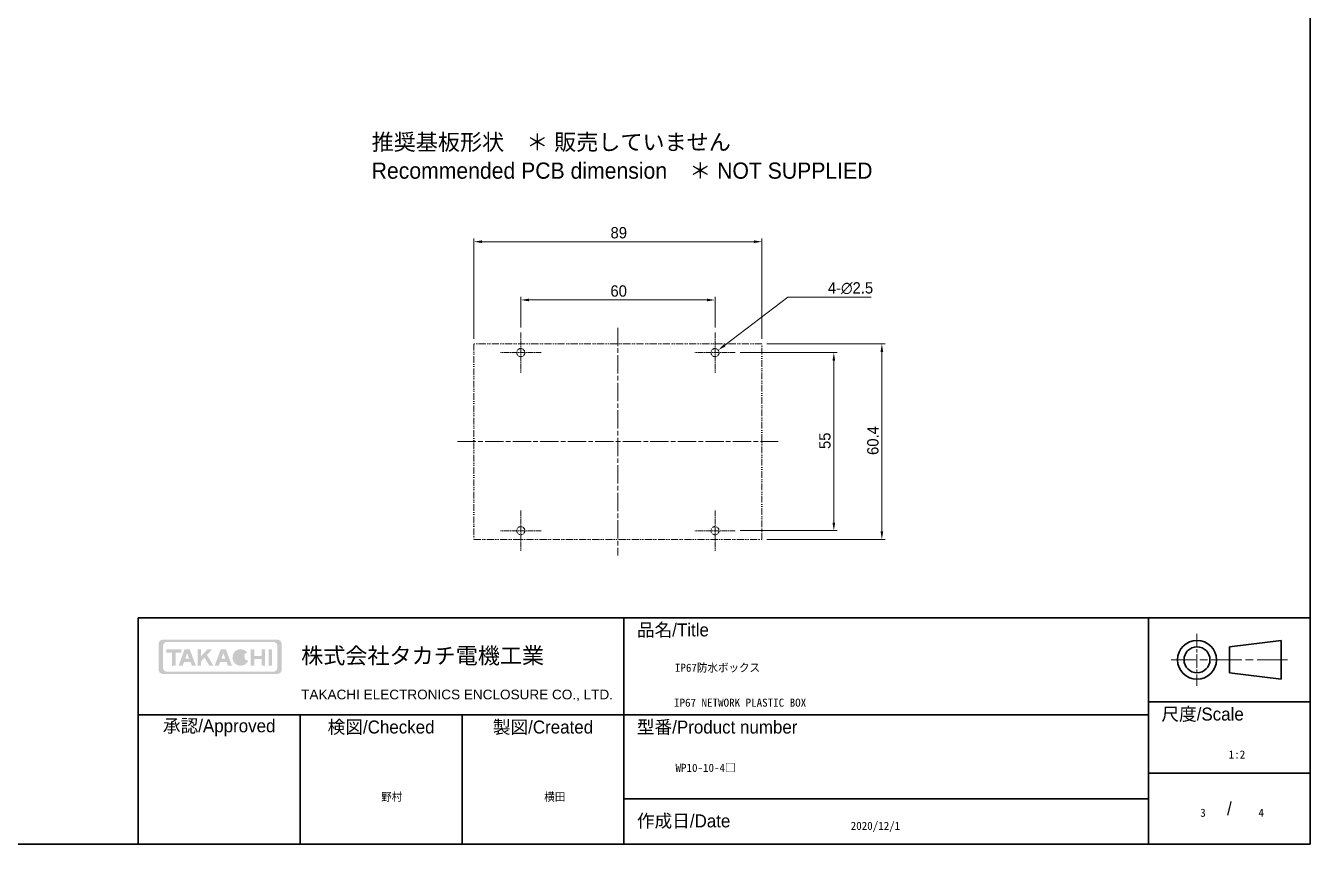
# Model space of a CAD drawing. Header units: millimetres. Extents: x -225 to 2542, y -269 to 293.
# Drawn here: x 1353.6 to 1750.4, y -269.3 to -16.5 of the extents above; entities that cross this region are included whole.
import ezdxf
from ezdxf.enums import TextEntityAlignment as Align

# ---------------------------------------------------------------- set-up
doc = ezdxf.new("R2018")
doc.units = ezdxf.units.MM
doc.linetypes.add('CHAIN', pattern=[0.3543, 0.2362, -0.0295, 0.0591, -0.0295])
doc.linetypes.add('DASH_DOUBLE_DOT', pattern=[0.4398, 0.24, -0.06, 0.0098, -0.06, 0.01, -0.06])
doc.layers.get('Defpoints').update_dxf_attribs({"lineweight": 25})
for name, color, linetype, lineweight in [('Border (ISO)', 7, 'Continuous', 35), ('Dimension (ISO)', 7, 'Continuous', 18), ('Symbol (ISO)', 7, 'Continuous', 18), ('Title (ISO)', 7, 'Continuous', 35), ('Visible (ISO)', 7, 'Continuous', 35)]:
    doc.layers.add(name, color=color, linetype=linetype, lineweight=lineweight)
for name, color, linetype, lineweight, true_color in [('Center Mark (ISO)', 7, 'Continuous', 18, 0x80ffff), ('Centerline (ISO)', 7, 'Continuous', 18, 0x80ffff), ('Hatch (ISO)', 1, 'Continuous', 18, 0xff0000)]:
    doc.layers.add(name, color=color, linetype=linetype, lineweight=lineweight, true_color=true_color)
doc.styles.add('Note Text (TK)', font='MS PGothic.ttf')
doc.dimstyles.new('Default - Method 1b (TK)', dxfattribs={"dimtxt": 2.5, "dimasz": 2.5, "dimexe": 1, "dimexo": 1.5, "dimgap": 1, "dimtad": 1, "dimtoh": 1, "dimrnd": 1e-08, "dimdsep": 46, "dimtxsty": 'Note Text (TK)', "dimcen": 0.09, "dimdle": 5, "dimclrd": 100, "dimclre": 100, "dimclrt": 7, "dimadec": 1, "dimazin": 1, "dimtfac": 1, "dimtmove": 0, "dimatfit": 3, "dimfxl": 1, "dimtolj": 1, "dimlwd": -1, "dimlwe": -1, "dimarcsym": 0})

# ---------------------------------------------------------------- blocks, each defined once
blk = doc.blocks.new('図面枠 tk図枠')
at = {"layer": 'Border (ISO)'}
for p in [(405.5, 289), (14.5, 8)]:
    blk.add_line(p, (405.5, 8), dxfattribs=at)
blk = doc.blocks.new('表題欄 tk表題欄')
at = {"layer": 'Hatch (ISO)'}
h = blk.add_hatch(color=256, dxfattribs=at)
edge = h.paths.add_edge_path(flags=0)
edge.add_arc((95.58, 236.3), 0.596, 270, 360)
edge.add_line((96.17, 236.3), (96.17, 239.71))
edge.add_arc((95.58, 239.71), 0.596, 0, 90)
edge.add_line((95.58, 240.31), (79.14, 240.31))
edge.add_arc((79.14, 239.71), 0.596, 90, 180)
edge.add_line((78.54, 239.71), (78.54, 236.3))
edge.add_arc((79.14, 236.3), 0.596, 180, 270)
edge.add_line((79.14, 235.7), (95.58, 235.7))
edge = h.paths.add_edge_path()
edge.add_line((77.84, 239.96), (77.84, 236.05))
edge.add_arc((78.54, 236.05), 0.702, 180, 270)
edge.add_line((78.54, 235.35), (96.17, 235.35))
edge.add_arc((96.17, 236.05), 0.702, 270, 360)
edge.add_line((96.87, 236.05), (96.87, 239.96))
edge.add_arc((96.17, 239.96), 0.702, 0, 90)
edge.add_line((96.17, 240.66), (78.54, 240.66))
edge.add_arc((78.54, 239.96), 0.702, 90, 180)
for points in [[(79.07, 239.15), (79.07, 238.66), (79.92, 238.66), (79.92, 236.66), (80.51, 236.66), (80.51, 238.66), (81.36, 238.66), (81.36, 239.15)], [(85.68, 236.66), (84.94, 237.89), (84.42, 237.32), (84.42, 236.66), (83.9, 236.66), (83.9, 239.15), (84.42, 239.15), (84.42, 238.1), (85.39, 239.15), (86.11, 239.15), (85.32, 238.3), (86.3, 236.66)], [(92.09, 239.15), (92.09, 236.66), (92.61, 236.66), (92.61, 237.66), (93.77, 237.66), (93.77, 236.66), (94.29, 236.66), (94.29, 239.15), (93.77, 239.15), (93.77, 238.15), (92.61, 238.15), (92.61, 239.15)], [(94.84, 239.15), (94.84, 236.66), (95.36, 236.66), (95.36, 239.15)]]:
    blk.add_hatch(color=256, dxfattribs=at).paths.add_polyline_path(points)
h = blk.add_hatch(color=256, dxfattribs=at)
h.paths.add_polyline_path([(82.59, 237.71), (81.95, 237.71), (82.27, 238.58)], flags=0)
h.paths.add_polyline_path([(82.78, 237.2), (81.76, 237.2), (81.57, 236.66), (80.95, 236.66), (81.86, 239.15), (82.68, 239.15), (83.59, 236.66), (82.98, 236.66)])
h = blk.add_hatch(color=256, dxfattribs=at)
h.paths.add_polyline_path([(87.53, 237.71), (88.16, 237.71), (87.85, 238.58)], flags=0)
h.paths.add_polyline_path([(87.14, 236.66), (87.34, 237.2), (88.35, 237.2), (88.55, 236.66), (89.17, 236.66), (88.25, 239.15), (87.44, 239.15), (86.52, 236.66)])
h = blk.add_hatch(color=256, dxfattribs=at)
edge = h.paths.add_edge_path()
edge.add_arc((90.52, 237.9), 1.27, 38.5505, 336.582)
edge.add_line((91.69, 237.4), (91.17, 237.62))
edge.add_ellipse((90.52, 237.9), major_axis=(0, -0.8), ratio=0.867347, start_angle=124.651, end_angle=429.4109, ccw=False)
edge.add_line((91.09, 238.36), (91.52, 238.7))
at = {"layer": 'Title (ISO)'}
for p, q in [((74.71, 244.05), (255.71, 244.05)), ((74.71, 209.05), (74.71, 244.05)), ((149.71, 244.05), (149.71, 209.05)), ((230.71, 244.05), (230.71, 209.05)), ((255.71, 244.05), (255.71, 209.05)), ((243.21, 239.55), (251.21, 240.55)), ((251.21, 234.55), (251.21, 240.55)), ((243.21, 239.55), (243.21, 235.55)), ((243.21, 235.55), (251.21, 234.55)), ((230.71, 231.05), (255.71, 231.05)), ((74.71, 229.05), (230.71, 229.05)), ((99.71, 229.05), (99.71, 209.05)), ((124.71, 229.05), (124.71, 209.05)), ((230.71, 220.05), (255.71, 220.05)), ((149.71, 216.05), (230.71, 216.05)), ((255.71, 209.05), (74.71, 209.05))]:
    blk.add_line(p, q, dxfattribs=at)
at = {"layer": 'Title (ISO)', "color": 4, "linetype": 'CHAIN', "lineweight": 18, "ltscale": 8.88956, "true_color": 0x00ffff}
blk.add_line((238.21, 241.55), (238.21, 233.55), dxfattribs=at)
at = {"layer": 'Title (ISO)', "color": 4, "linetype": 'CHAIN', "lineweight": 18, "ltscale": 20.001633, "true_color": 0x00ffff}
blk.add_line((252.21, 237.55), (234.21, 237.55), dxfattribs=at)
at = {"layer": 'Title (ISO)'}
for radius in [3, 2]:
    blk.add_circle((238.21, 237.55), radius, dxfattribs=at)
at = {"layer": 'Title (ISO)', "color": 1, "true_color": 0xff0000, "char_height": 2, "line_spacing_factor": 1.5, "style": 'Note Text (TK)'}
for s, insert, attachment_point in [('\\fＭＳ Ｐゴシック|b0|i0;\\H2.0000;品名/Title', (151.71, 242.05), 4), ('\\fＭＳ Ｐゴシック|b0|i0;\\H2.0000;尺度/Scale', (232.71, 229.05), 4), ('\\fＭＳ Ｐゴシック|b0|i0;\\H2.0000;承認/Approved', (87.21, 227.05), 5), ('\\fＭＳ Ｐゴシック|b0|i0;\\H2.0000;検図/Checked', (112.21, 227.05), 5), ('\\fＭＳ Ｐゴシック|b0|i0;\\H2.0000;製図/Created', (137.21, 227.05), 5), ('\\fＭＳ Ｐゴシック|b0|i0;\\H2.0000;型番/Product number', (151.71, 227.05), 4), ('\\fＭＳ Ｐゴシック|b0|i0;\\H2.0000;作成日/Date', (151.71, 212.55), 4)]:
    blk.add_mtext(s, dxfattribs=dict(at, insert=insert, attachment_point=attachment_point))
at = {"layer": 'Title (ISO)', "color": 7, "line_spacing_factor": 1.5, "style": 'Note Text (TK)'}
for s, insert, char_height, attachment_point in [('株式会社タカチ電機工業', (99.87, 238.05), 2.5, 4), ('\\fArial|b0|i0;\\H1.4986;TAKACHI ELECTRONICS ENCLOSURE CO., LTD.', (99.87, 232.05), 1.4986, 4), ('\\fＭＳ Ｐゴシック|b0|i0;\\H2.0000;/', (243.21, 214.55), 2, 5)]:
    blk.add_mtext(s, dxfattribs=dict(at, insert=insert, char_height=char_height, attachment_point=attachment_point))
at = {"layer": 'Title (ISO)', "color": 7, "lineweight": 30, "flags": 104}
for tag, height, p in [('<品名>', 2.5, (157.58, 236.95)), ('<Title>', 2, (157.45, 231.55)), ('<型番>', 3, (157.67, 221.49))]:
    blk.add_attdef(tag, text='', height=height, dxfattribs=at).set_placement(p, align=Align.MIDDLE_LEFT)
for tag, p in [('<尺度>', (243.36, 223.55)), ('<承認>', (87.21, 217.05)), ('<検図>', (112.22, 217)), ('<製図>', (137.41, 217)), ('<ページ_No.>', (238.86, 214.55)), ('<総ページ数>', (247.7, 214.55)), ('作成日', (184.73, 212.53))]:
    blk.add_attdef(tag, text='', height=2.5, dxfattribs=at).set_placement(p, align=Align.MIDDLE_CENTER)
blk = doc.blocks.new('*D64')
at = {"layer": 'Defpoints', "color": 0, "transparency": 16777216}
for p in [(1581.05, -83.18), (1492.05, -114.73), (1581.05, -114.73)]:
    blk.add_point(p, dxfattribs=at)
at = {"layer": 'Dimension (ISO)', "color": 100, "transparency": 16777216}
for p, q in [((1492.05, -113.23), (1492.05, -82.18)), ((1494.55, -83.18), (1578.55, -83.18)), ((1581.05, -113.23), (1581.05, -82.18))]:
    blk.add_line(p, q, dxfattribs=at)
for points in [[(1494.55, -82.76), (1494.55, -83.6), (1492.05, -83.18)], [(1578.55, -82.76), (1578.55, -83.6), (1581.05, -83.18)]]:
    blk.add_solid(points, dxfattribs=at)
at = {"layer": 'Dimension (ISO)', "color": 7, "transparency": 16777216, "insert": (1534.27, -80.43), "char_height": 3.5, "attachment_point": 4, "style": 'Note Text (TK)'}
blk.add_mtext('\\A1;89', dxfattribs=at)
blk = doc.blocks.new('*D65')
at = {"layer": 'Defpoints', "color": 0, "transparency": 16777216}
for p in [(1566.55, -101.18), (1506.55, -111.18), (1566.55, -111.18)]:
    blk.add_point(p, dxfattribs=at)
at = {"layer": 'Dimension (ISO)', "color": 100, "transparency": 16777216}
for p, q in [((1506.55, -109.68), (1506.55, -100.18)), ((1509.05, -101.18), (1564.05, -101.18)), ((1566.55, -109.68), (1566.55, -100.18))]:
    blk.add_line(p, q, dxfattribs=at)
for points in [[(1509.05, -100.77), (1509.05, -101.6), (1506.55, -101.18)], [(1564.05, -100.77), (1564.05, -101.6), (1566.55, -101.18)]]:
    blk.add_solid(points, dxfattribs=at)
at = {"layer": 'Dimension (ISO)', "color": 7, "transparency": 16777216, "insert": (1534.24, -98.43), "char_height": 3.5, "attachment_point": 4, "style": 'Note Text (TK)'}
blk.add_mtext('\\A1;60', dxfattribs=at)
blk = doc.blocks.new('*D66')
at = {"layer": 'Defpoints', "color": 0, "transparency": 16777216}
for p in [(1572.8, -117.43), (1572.8, -172.43), (1603.24, -172.43)]:
    blk.add_point(p, dxfattribs=at)
at = {"layer": 'Dimension (ISO)', "color": 100, "transparency": 16777216}
for p, q in [((1574.3, -117.43), (1604.24, -117.43)), ((1603.24, -119.93), (1603.24, -169.93)), ((1574.3, -172.43), (1604.24, -172.43))]:
    blk.add_line(p, q, dxfattribs=at)
for points in [[(1602.83, -119.93), (1603.66, -119.93), (1603.24, -117.43)], [(1602.83, -169.93), (1603.66, -169.93), (1603.24, -172.43)]]:
    blk.add_solid(points, dxfattribs=at)
at = {"layer": 'Dimension (ISO)', "color": 7, "transparency": 16777216, "insert": (1600.49, -147.22), "char_height": 3.5, "attachment_point": 4, "rotation": 90, "style": 'Note Text (TK)'}
blk.add_mtext('\\A1;55', dxfattribs=at)
blk = doc.blocks.new('*D67')
at = {"layer": 'Defpoints', "color": 0, "transparency": 16777216}
for p in [(1581.05, -114.73), (1581.05, -175.13), (1618.07, -175.13)]:
    blk.add_point(p, dxfattribs=at)
at = {"layer": 'Dimension (ISO)', "color": 100, "transparency": 16777216}
for p, q in [((1582.55, -114.73), (1619.07, -114.73)), ((1618.07, -117.23), (1618.07, -172.63)), ((1582.55, -175.13), (1619.07, -175.13))]:
    blk.add_line(p, q, dxfattribs=at)
for points in [[(1617.65, -117.23), (1618.49, -117.23), (1618.07, -114.73)], [(1617.65, -172.63), (1618.49, -172.63), (1618.07, -175.13)]]:
    blk.add_solid(points, dxfattribs=at)
at = {"layer": 'Dimension (ISO)', "color": 7, "transparency": 16777216, "insert": (1615.32, -149.05), "char_height": 3.5, "attachment_point": 4, "rotation": 90, "style": 'Note Text (TK)'}
blk.add_mtext('\\A1;60.4', dxfattribs=at)
blk = doc.blocks.new('*D68')
at = {"layer": 'Defpoints', "color": 0, "transparency": 16777216}
for p in [(1565.56, -118.19), (1567.55, -116.68)]:
    blk.add_point(p, dxfattribs=at)
at = {"layer": 'Dimension (ISO)', "color": 100, "transparency": 16777216}
for p, q in [((1589.01, -100.3), (1569.53, -115.16)), ((1614.72, -100.3), (1589.01, -100.3)), ((1566.46, -117.43), (1566.64, -117.43)), ((1566.55, -117.52), (1566.55, -117.34))]:
    blk.add_line(p, q, dxfattribs=at)
blk.add_solid([(1569.28, -114.83), (1569.79, -115.49), (1567.55, -116.68)], dxfattribs=at)
at = {"layer": 'Dimension (ISO)', "color": 7, "transparency": 16777216, "insert": (1601.4, -97.55), "char_height": 3.5, "attachment_point": 4, "style": 'Note Text (TK)'}
blk.add_mtext('\\A1;4-∅2.5', dxfattribs=at)

msp = doc.modelspace()

# ---------------------------------------------------------------- linework, layer by layer
at = {"layer": 'Center Mark (ISO)', "linetype": 'CHAIN', "ltscale": 6.944946}
for p, q in [((1506.55239, -111.1834), (1506.55239, -123.6834)), ((1566.55239, -111.1834), (1566.55239, -123.6834)), ((1512.80239, -117.4334), (1500.30239, -117.4334)), ((1572.80239, -117.4334), (1560.30239, -117.4334)), ((1506.55239, -166.1834), (1506.55239, -178.6834)), ((1566.55239, -166.1834), (1566.55239, -178.6834)), ((1512.80239, -172.4334), (1500.30239, -172.4334)), ((1572.80239, -172.4334), (1560.30239, -172.4334))]:
    msp.add_line(p, q, dxfattribs=at)
at = {"layer": 'Centerline (ISO)', "linetype": 'CHAIN', "ltscale": 23.990969}
for p, q in [((1536.55239, -109.7334), (1536.55239, -180.1334)), ((1487.05239, -144.9334), (1586.05239, -144.9334))]:
    msp.add_line(p, q, dxfattribs=at)
at = {"layer": 'Visible (ISO)', "linetype": 'DASH_DOUBLE_DOT', "lineweight": 18, "ltscale": 9.198396}
for p, q in [((1581.05239, -114.7334), (1492.05239, -114.7334)), ((1492.05239, -175.1334), (1581.05239, -175.1334))]:
    msp.add_line(p, q, dxfattribs=at)
at = {"layer": 'Visible (ISO)', "linetype": 'DASH_DOUBLE_DOT', "lineweight": 18, "ltscale": 8.583447}
for p, q in [((1492.05239, -114.7334), (1492.05239, -175.1334)), ((1581.05239, -175.1334), (1581.05239, -114.7334))]:
    msp.add_line(p, q, dxfattribs=at)
at = {"layer": 'Visible (ISO)', "linetype": 'DASH_DOUBLE_DOT', "lineweight": 18, "ltscale": 3.515269}
for centre in [(1506.55239, -117.4334), (1566.55239, -117.4334), (1506.55239, -172.4334), (1566.55239, -172.4334)]:
    msp.add_circle(centre, 1.25, dxfattribs=at)

# ---------------------------------------------------------------- block references
at = {"xscale": 2, "yscale": 2, "zscale": 2}
msp.add_blockref('図面枠 tk図枠', (939.40358, -285.30232), dxfattribs=at)
ref = msp.add_blockref('表題欄 tk表題欄', (1238.98593, -687.4078), dxfattribs=dict(xscale=2, yscale=2, zscale=2))
lines = msp.add_mtext('IP67防水ボックス', dxfattribs={"layer": 'Title (ISO)', "color": 7, "insert": (1554.1479, -213.50119), "char_height": 2.5, "attachment_point": 1, "line_spacing_factor": 1.5})
ref.add_attrib('<品名>', '', (1554.1479, -213.50119), dxfattribs={"flags": 104}).embed_mtext(lines)
lines = msp.add_mtext('WP10-10-4□', dxfattribs={"layer": 'Title (ISO)', "color": 7, "insert": (1554.3354, -244.42164), "char_height": 2.5, "attachment_point": 1, "line_spacing_factor": 1.5})
ref.add_attrib('<型番>', '', (1554.3354, -244.42164), dxfattribs={"flags": 104}).embed_mtext(lines)
lines = msp.add_mtext('1:2', dxfattribs={"layer": 'Title (ISO)', "color": 7, "insert": (1725.20472, -240.30232), "char_height": 2.5, "attachment_point": 1, "line_spacing_factor": 1.5})
ref.add_attrib('<尺度>', '', (1725.20472, -240.30232), dxfattribs={"flags": 104}).embed_mtext(lines)
lines = msp.add_mtext('2020/12/1', dxfattribs={"layer": 'Title (ISO)', "color": 7, "insert": (1608.4462, -262.34494), "char_height": 2.5, "attachment_point": 1, "line_spacing_factor": 1.5})
ref.add_attrib('作成日', '', (1608.4462, -262.34494), dxfattribs={"flags": 104}).embed_mtext(lines)
lines = msp.add_mtext('野村', dxfattribs={"layer": 'Title (ISO)', "color": 7, "insert": (1463.41779, -253.40175), "char_height": 2.5, "attachment_point": 1, "line_spacing_factor": 1.5})
ref.add_attrib('<検図>', '', (1463.41779, -253.40175), dxfattribs={"flags": 104}).embed_mtext(lines)
lines = msp.add_mtext('横田', dxfattribs={"layer": 'Title (ISO)', "color": 7, "insert": (1513.80131, -253.41596), "char_height": 2.5, "attachment_point": 1, "line_spacing_factor": 1.5})
ref.add_attrib('<製図>', '', (1513.80131, -253.41596), dxfattribs={"flags": 104}).embed_mtext(lines)
lines = msp.add_mtext('IP67 NETWORK PLASTIC BOX', dxfattribs={"layer": 'Title (ISO)', "color": 7, "insert": (1553.88244, -224.30369), "char_height": 2.5, "attachment_point": 1, "line_spacing_factor": 1.5})
ref.add_attrib('<Title>', '', (1553.88244, -224.30369), dxfattribs={"flags": 104}).embed_mtext(lines)
lines = msp.add_mtext('3', dxfattribs={"layer": 'Title (ISO)', "color": 7, "insert": (1716.40358, -258.30232), "char_height": 2.5, "attachment_point": 1, "line_spacing_factor": 1.5})
ref.add_attrib('<ページ_No.>', '', (1716.40358, -258.30232), dxfattribs={"flags": 104}).embed_mtext(lines)
lines = msp.add_mtext('4', dxfattribs={"layer": 'Title (ISO)', "color": 7, "insert": (1734.38938, -258.30232), "char_height": 2.5, "attachment_point": 1, "line_spacing_factor": 1.5})
ref.add_attrib('<総ページ数>', '', (1734.38938, -258.30232), dxfattribs={"flags": 104}).embed_mtext(lines)

# ---------------------------------------------------------------- texts
at = {"layer": 'Symbol (ISO)', "color": 7, "insert": (1460.48851, -56.84934), "char_height": 5, "width": 166.8810026, "attachment_point": 4, "line_spacing_factor": 1.058182, "style": 'Note Text (TK)'}
msp.add_mtext('{推奨基板形状\u3000＊ 販売していません\\PRecommended PCB dimension\u3000＊ NOT SUPPLIED}', dxfattribs=at)

# ---------------------------------------------------------------- dimensions: what is measured, and where the dimension line sits
at = {"layer": 'Dimension (ISO)', "color": 100, "true_color": 0x00ff3f}
for base, p1, p2, angle, picture, middle in [((1581.05239, -83.18096), (1492.05239, -114.7334), (1581.05239, -114.7334), 180, '*D64', (1536.55239, -83.18096)), ((1566.55239, -101.1834), (1506.55239, -111.1834), (1566.55239, -111.1834), 180, '*D65', (1536.55239, -101.1834)), ((1618.0685, -175.1334), (1581.05239, -114.7334), (1581.05239, -175.1334), 90, '*D67', (1618.0685, -144.9334)), ((1603.24332, -172.4334), (1572.80239, -117.4334), (1572.80239, -172.4334), 90, '*D66', (1603.24332, -144.9334))]:
    dim = msp.add_linear_dim(base=base, p1=p1, p2=p2, angle=angle, dimstyle='Default - Method 1b (TK)', override={"dimtxt": 3.5, "dimtoh": 0, "dimdec": 2, "dimtp": 0, "dimtm": 0, "dimtdec": 2, "dimtofl": 0, "dimatfit": 1}, dxfattribs=at)
    dim.commit()
    dim.dimension.update_dxf_attribs({"geometry": picture, "text_midpoint": middle, "dimtype": 160})
dim = msp.add_diameter_dim_2p(p1=(1565.55851, -118.19149), p2=(1567.54628, -116.67532), text='4-<>', dimstyle='Default - Method 1b (TK)', override={"dimtxt": 3.5, "dimtih": 1, "dimdec": 2, "dimlfac": 1, "dimtp": 0, "dimtm": 0, "dimtdec": 2, "dimtofl": 0}, dxfattribs=at)
dim.commit()
dim.dimension.update_dxf_attribs({"geometry": '*D68', "text_midpoint": (1608.05941, -100.30219), "dimtype": 163})

doc.saveas('drawing.dxf')
